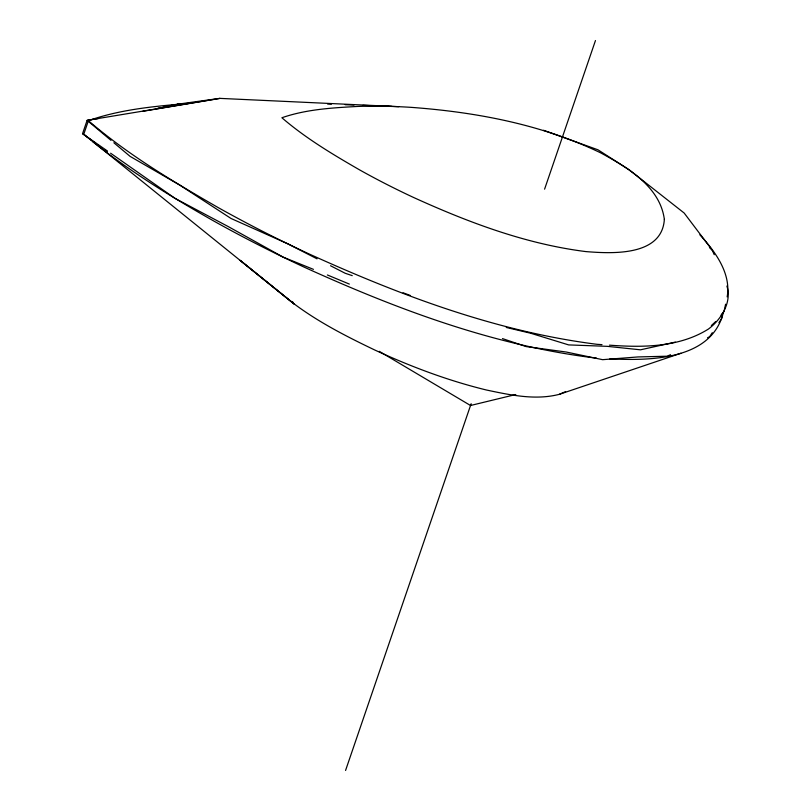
<?xml version="1.0" encoding="UTF-8"?>
<svg xmlns="http://www.w3.org/2000/svg" width="811" height="811" viewBox="0 0 811 811"><rect width="100%" height="100%" fill="white"/><g stroke="black" fill="none" stroke-linecap="round" stroke-linejoin="round"><path stroke-width="1.22" d="M722.368 313.816L721.618 318.662L718.952 322.666M725.602 304.216L724.051 311.546L721.02 315.175M727.163 296.887C731.38 273.378 714.998 251.238 699.873 234.835M723.25 312.934C711.196 360.56 649.104 360.763 609.852 358.857M95.779 143.446L82.55 133.683L87.112 120.342L219.903 98.374L398.627 106.677M189.561 103.281C155.57 106.221 120.748 109.191 88.409 120.687L83.837 134.028L85.652 135.792L294.494 304.247L240.086 260.331L292.142 302.381C317.506 321.693 346.125 336.291 374.783 350.017C410.741 366.582 447.976 380.643 486.488 390.02C510.21 394.998 535.301 400.543 559.326 394.328L680.946 353.261M345.567 770.45L471.14 403.706M544.587 189.166L595.467 40.55M712.301 332.692L709.635 336.697L707.516 337.761M715.718 321.541L711.338 325.566M292.102 302.321L292.872 302.037M559.326 394.328L565.622 391.612M670.535 354.711L667.047 356.211L638.075 356.931L602.603 359.678L566.22 352.025L526.106 346.581L502.475 338.592M515.786 394.521L470.522 405.5L379.264 351.335M675.32 342.11L640.508 349.815L607.175 346.338L568.653 344.908L530.678 333.24L506.287 327.462M158.044 107.995L160.477 107.518M162.899 107.052L177.457 104.234L219.903 98.374L142.635 111.33M98.182 118.568L87.112 120.342L111.006 140.364M177.457 104.234L183.762 104.284M327.614 104.061L331.385 104.203M345.222 104.71L354.032 105.035M362.831 105.359L375.412 105.825M380.44 106.008L391.754 106.423M601.995 344.655L597.028 344.31C496.464 331.608 400.533 295.447 308.717 253.782A669.612 290.379 18.9 0 1 218.088 207.535C173.047 181.593 127.915 154.688 88.409 120.687M609.446 345.162C642.829 347.605 679.152 347.453 708.419 329.053C721.182 319.524 732.12 302.28 726.899 286.04M596.186 357.915L592.456 357.651C491.892 344.949 395.971 308.788 304.145 267.133A669.612 290.379 18.9 0 1 213.516 220.876C171.608 197.134 130.429 171.709 92.697 141.661M352.238 275.639L345.141 273.246L330.533 265.755M403.067 292.781L410.113 295.376M543.512 130.257L598.011 149.822L629.001 169.671L684.16 213.029L712.19 250.092L714.248 254.684M313.441 269.353L283.252 257.178L228.256 226.583L175.115 198.411L110.61 153.208M327.37 274.97L349.348 284.083M317.04 258.831L287.814 243.827L231.034 218.483L179.687 185.06L130.105 156.381L113.864 142.766M82.55 133.683L107.488 151.039M97.817 144.946L99.844 146.456M104.933 150.207L106.971 151.708M709.453 247.588L712.19 250.092M664.351 219.386C662.019 256.337 612.102 253.721 585.826 251.582C525.721 244.03 468.393 222.386 413.539 197.458A399.559 173.27 18.9 0 1 359.385 169.763C332.459 154.232 305.494 138.113 281.893 117.747C306.112 109.333 332.226 107.833 357.641 106.444A399.559 173.27 18.9 0 1 411.055 107.346C476.128 112.131 541.768 124.418 600.89 152.965C627.339 167.451 660.032 186.51 664.351 219.386"/></g></svg>
